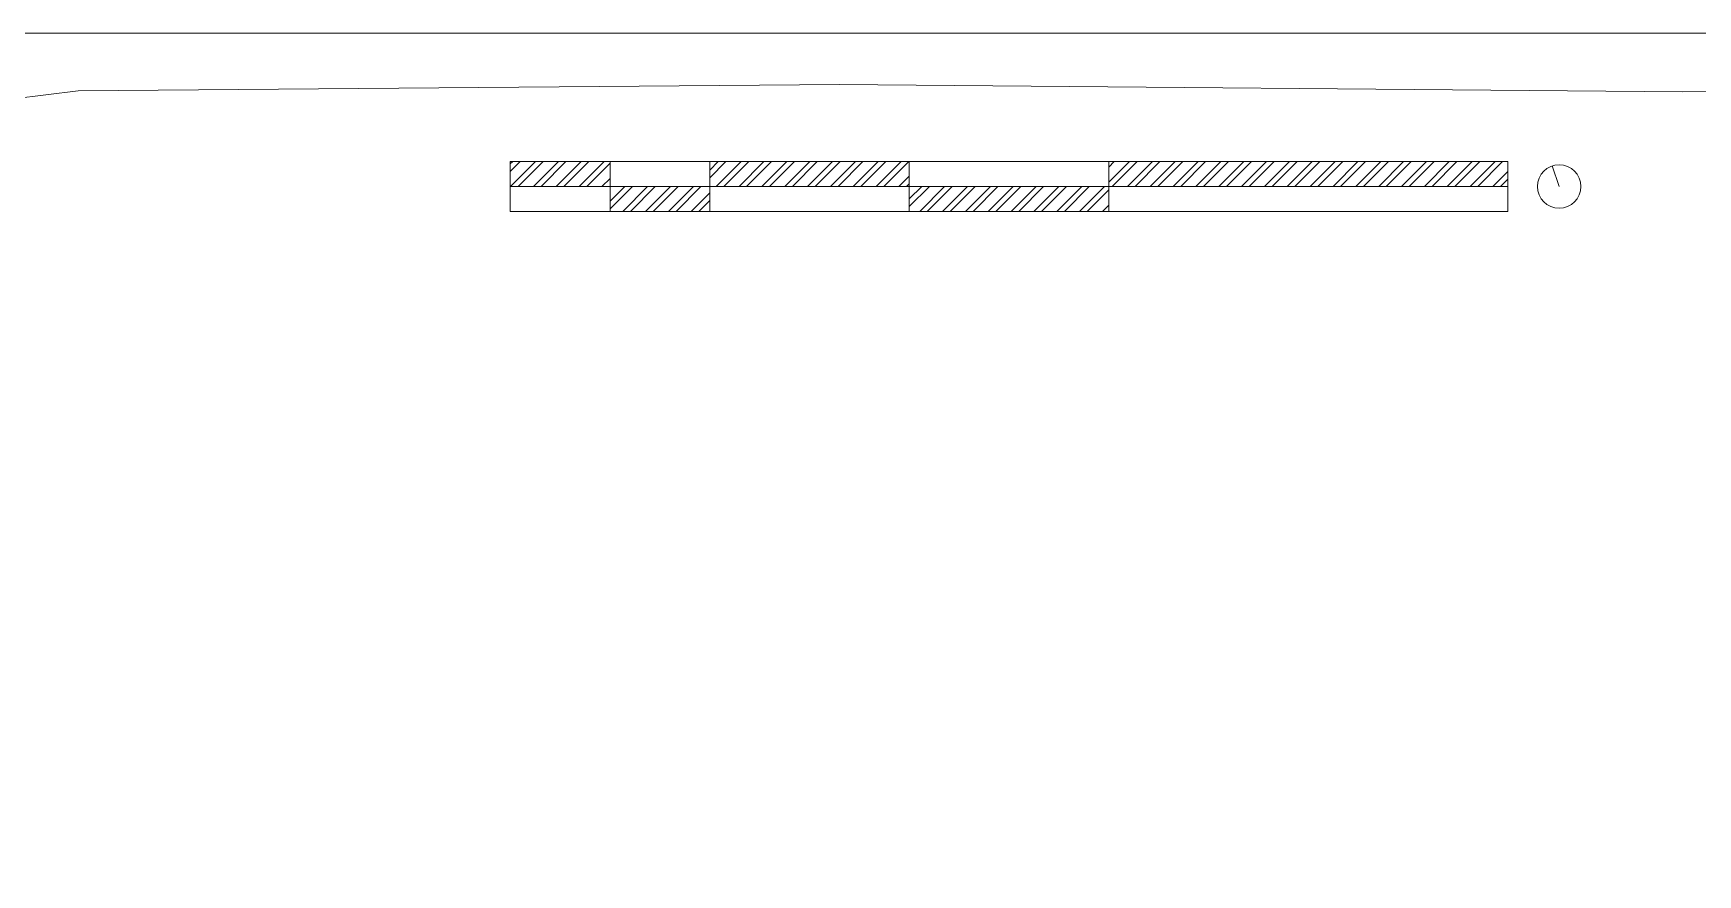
# Model space of a CAD drawing. Header units: metres. Extents: x -48 to 2360, y -1392 to 453.
# Drawn here: x 1244.2 to 1327.6, y -145 to -102.8 of the extents above; entities that cross this region are included whole.
import ezdxf

# ---------------------------------------------------------------- set-up
doc = ezdxf.new("R2010")
doc.units = ezdxf.units.M
doc.layers.add('trazo', color=7, linetype='Continuous', lineweight=18)

msp = doc.modelspace()

# ---------------------------------------------------------------- hatches: boundary and pattern name
at = {"layer": 'trazo', "ltscale": 7, "transparency": 33554559}
h = msp.add_hatch(dxfattribs=at)
h.set_pattern_fill('ANSI32', color=256, scale=0.085)
h.set_pattern_definition([(45, (380.5562, -229.7062), (-0.5724913, 0.5724913), []), (45, (380.9379, -229.7062), (-0.5724913, 0.5724913), [])])
h.paths.add_polyline_path([(1273.08, -110.449), (1273.08, -109.199), (1268.08, -109.199), (1268.08, -110.449)])
h.paths.add_polyline_path([(1278.08, -111.699), (1278.08, -110.449), (1273.08, -110.449), (1273.08, -111.699)])
h.paths.add_polyline_path([(1288.08, -110.449), (1288.08, -109.199), (1278.08, -109.199), (1278.08, -110.449)])
h.paths.add_polyline_path([(1298.08, -111.699), (1298.08, -110.449), (1288.08, -110.449), (1288.08, -111.699)])
h.paths.add_polyline_path([(1298.08, -109.199), (1298.08, -110.449), (1318.08, -110.449), (1318.08, -109.199)])

# ---------------------------------------------------------------- linework, layer by layer
for points in [[(1370.317, -102.765), (1338.537, -102.765), (1274.518, -102.765), (1242.438, -102.765), (1235.566, -103.657), (1206.993, -112.897), (1184.108, -121.872), (1160.252, -131.227), (1148.662, -134.327), (1140.138, -134.683)], [(1318.08, -111.699), (1318.08, -109.199), (1268.08, -109.199), (1268.08, -111.699), (1318.08, -111.699)], [(1273.08, -111.699), (1273.08, -109.199)], [(1278.08, -109.199), (1278.08, -111.699)], [(1288.08, -111.699), (1288.08, -109.199)], [(1298.08, -109.199), (1298.08, -111.699)], [(1320.295, -109.416), (1320.651, -110.449)], [(1268.08, -110.449), (1318.08, -110.449)]]:
    msp.add_lwpolyline(points, dxfattribs=at)
at = {"layer": 'trazo', "transparency": 33554559}
msp.add_lwpolyline([(1150.166, -142.646), (1204.656, -117.092), (1209.872, -115.295), (1239.919, -106.455), (1246.421, -105.658), (1284.583, -105.327), (1326.83, -105.7), (1365.79, -105.59), (1371.636, -105.733), (1375.878, -126.72), (1391.249, -192.138)], dxfattribs=at)
at = {"layer": 'trazo', "ltscale": 7, "transparency": 33554559}
msp.add_circle((1320.651, -110.449), 1.093, dxfattribs=at)

doc.saveas('drawing.dxf')
